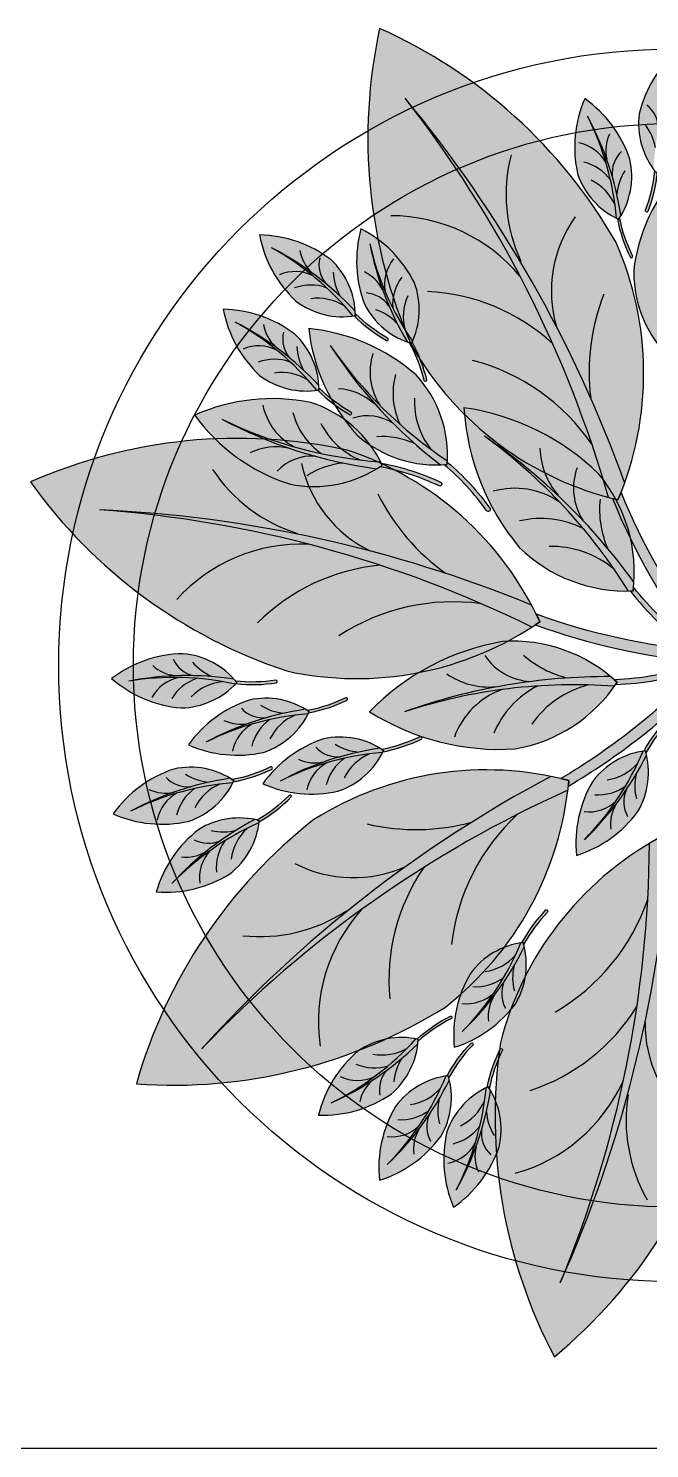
# Model space of a CAD drawing. Header units: inches. Extents: x 9636 to 21597, y -10243 to 557.
# Drawn here: x 14837.63 to 14850.92, y -8729.47 to -8699.11 of the extents above; entities that cross this region are included whole.
import ezdxf

# ---------------------------------------------------------------- set-up
doc = ezdxf.new("R2010")
doc.units = ezdxf.units.IN
doc.header["$MEASUREMENT"] = 0
doc.layers.add('MESA', color=7, linetype='Continuous')

# ---------------------------------------------------------------- blocks, each defined once
blk = doc.blocks.new('FF')
at = {"layer": 'MESA', "ltscale": 0.8}
h = blk.add_hatch(color=85, dxfattribs=at)
h.dxf.hatch_style = 1
h.set_gradient(color1=(103, 159, 96), color2=(179, 207, 175), one_color=1, tint=0.75, name='INVCURVED')
h.paths.add_polyline_path([(14845.825, -8705.883, 0.199512), (14850.037, -8709.138, 0.09675), (14845.69, -8700.603, -0.086654), (14850.383, -8708.821, 0.192489), (14850.194, -8703.675, 0.158608), (14845.144, -8699.109, 0.158608)])
h = blk.add_hatch(color=85, dxfattribs=at)
h.dxf.hatch_style = 1
h.set_gradient(color1=(103, 159, 96), color2=(179, 207, 175), one_color=1, tint=0.75, name='INVCURVED')
h.paths.add_polyline_path([(14851.837, -8701.144, -0.199512), (14851.097, -8702.167, -0.09675), (14851.513, -8699.933, 0.086654), (14850.997, -8702.118, -0.192489), (14850.695, -8700.934, -0.158608), (14851.537, -8699.557, -0.158608)])
h = blk.add_hatch(color=85, dxfattribs=at)
h.dxf.hatch_style = 1
h.set_gradient(color1=(103, 159, 96), color2=(52, 80, 48), one_color=1, tint=0.25)
h.paths.add_polyline_path([(14845.69, -8700.603, -0.09675), (14850.037, -8709.138, 0.007527), (14850.239, -8709.19, 0.014292), (14850.383, -8708.821, 0.086654)])
h = blk.add_hatch(color=85, dxfattribs=at)
h.dxf.hatch_style = 1
h.set_gradient(color1=(103, 159, 96), color2=(179, 207, 175), one_color=1, tint=0.75, name='INVCURVED')
h.paths.add_polyline_path([(14849.377, -8702.219, 0.199512), (14850.208, -8703.17, 0.09675), (14849.587, -8700.984, -0.086654), (14850.303, -8703.111, 0.192489), (14850.495, -8701.905, 0.158608), (14849.528, -8700.611, 0.158608)])
h = blk.add_hatch(color=85, dxfattribs=at)
h.dxf.hatch_style = 1
h.set_gradient(color1=(103, 159, 96), color2=(52, 80, 48), one_color=1, tint=0.25)
h.paths.add_polyline_path([(14849.587, -8700.984, -0.09675), (14850.208, -8703.17, 0.007527), (14850.253, -8703.191, 0.014292), (14850.303, -8703.111, 0.086654)])
h = blk.add_hatch(color=85, dxfattribs=at)
h.dxf.hatch_style = 1
h.set_gradient(color1=(103, 159, 96), color2=(179, 207, 175), one_color=1, tint=0.75, name='INVCURVED')
h.paths.add_polyline_path([(14850.584, -8704.186, 0.199512), (14851.233, -8706.03, 0.09675), (14851.595, -8702.531, -0.086654), (14851.403, -8706.001, 0.192489), (14852.371, -8704.377, 0.158608), (14851.725, -8701.961, 0.158608)])
h = blk.add_hatch(color=35, dxfattribs=at)
h.dxf.hatch_style = 1
h.set_gradient(color1=(179, 116, 77), color2=(114, 74, 49), one_color=1, tint=0.32, name='CURVED')
h.paths.add_polyline_path([(14850.957, -8702.585), (14851.007, -8702.608, -0.033108), (14850.879, -8703.025, -0.809082), (14850.829, -8702.998, 0.032777)])
h.paths.add_polyline_path([(14851.079, -8702.178, -0.033108), (14851.007, -8702.608), (14850.957, -8702.585, 0.032777), (14851.029, -8702.16), (14851.055, -8702.192)])
h = blk.add_hatch(color=35, dxfattribs=at)
h.dxf.hatch_style = 1
h.set_gradient(color1=(179, 116, 77), color2=(114, 74, 49), one_color=1, tint=0.32, name='CURVED')
h.paths.add_polyline_path([(14850.387, -8703.573), (14850.339, -8703.601, 0.033108), (14850.505, -8704.004, 0.809082), (14850.552, -8703.972, -0.032777)])
h.paths.add_polyline_path([(14850.227, -8703.179, 0.033108), (14850.339, -8703.601), (14850.387, -8703.573, -0.032777), (14850.276, -8703.156), (14850.253, -8703.191)])
h = blk.add_hatch(color=85, dxfattribs=at)
h.dxf.hatch_style = 1
h.set_gradient(color1=(103, 159, 96), color2=(179, 207, 175), one_color=1, tint=0.75, name='INVCURVED')
h.paths.add_polyline_path([(14843.355, -8704.94, 0.199512), (14844.577, -8705.259, 0.09675), (14842.834, -8703.8, -0.086654), (14844.623, -8705.157, 0.192489), (14844.103, -8704.052, 0.158608), (14842.576, -8703.525, 0.158608)])
h = blk.add_hatch(color=85, dxfattribs=at)
h.dxf.hatch_style = 1
h.set_gradient(color1=(103, 159, 96), color2=(179, 207, 175), one_color=1, tint=0.75, name='INVCURVED')
h.paths.add_polyline_path([(14845.884, -8704.537, -0.199512), (14845.847, -8705.799, -0.09675), (14844.936, -8703.717, 0.086654), (14845.737, -8705.814, -0.192489), (14844.821, -8705.005, -0.158608), (14844.744, -8703.393, -0.158608)])
h = blk.add_hatch(color=85, dxfattribs=at)
h.dxf.hatch_style = 1
h.set_gradient(color1=(103, 159, 96), color2=(52, 80, 48), one_color=1, tint=0.25)
h.paths.add_polyline_path([(14842.834, -8703.8, -0.09675), (14844.577, -8705.259, 0.007527), (14844.625, -8705.251, 0.014292), (14844.623, -8705.157, 0.086654)])
h = blk.add_hatch(color=85, dxfattribs=at)
h.dxf.hatch_style = 1
h.set_gradient(color1=(103, 159, 96), color2=(52, 80, 48), one_color=1, tint=0.25)
h.paths.add_polyline_path([(14844.936, -8703.717, 0.09675), (14845.847, -8705.799, -0.007527), (14845.826, -8705.844, -0.014292), (14845.737, -8705.814, -0.086654)])
h = blk.add_hatch(color=85, dxfattribs=at)
h.dxf.hatch_style = 1
h.set_gradient(color1=(103, 159, 96), color2=(179, 207, 175), one_color=1, tint=0.75, name='INVCURVED')
h.paths.add_polyline_path([(14842.578, -8706.528, 0.199512), (14843.8, -8706.847, 0.09675), (14842.058, -8705.388, -0.086654), (14843.846, -8706.745, 0.192489), (14843.326, -8705.64, 0.158608), (14841.799, -8705.113, 0.158608)])
h = blk.add_hatch(color=85, dxfattribs=at)
h.dxf.hatch_style = 1
h.set_gradient(color1=(103, 159, 96), color2=(52, 80, 48), one_color=1, tint=0.25)
h.paths.add_polyline_path([(14842.058, -8705.388, -0.09675), (14843.8, -8706.847, 0.007527), (14843.849, -8706.839, 0.014292), (14843.846, -8706.745, 0.086654)])
h = blk.add_hatch(color=35, dxfattribs=at)
h.dxf.hatch_style = 1
h.set_gradient(color1=(179, 116, 77), color2=(114, 74, 49), one_color=1, tint=0.32, name='CURVED')
h.paths.add_polyline_path([(14844.951, -8705.492), (14844.927, -8705.542, 0.033108), (14845.291, -8705.782, 0.809082), (14845.312, -8705.729, -0.032777)])
h.paths.add_polyline_path([(14844.598, -8705.256, 0.033108), (14844.927, -8705.542), (14844.951, -8705.492, -0.032777), (14844.625, -8705.209), (14844.625, -8705.251)])
h = blk.add_hatch(color=85, dxfattribs=at)
h.dxf.hatch_style = 1
h.set_gradient(color1=(103, 159, 96), color2=(179, 207, 175), one_color=1, tint=0.75, name='INVCURVED')
h.paths.add_polyline_path([(14845.922, -8706.518, -0.199512), (14846.595, -8708.354, -0.09675), (14844.089, -8705.885, 0.086654), (14846.446, -8708.44, -0.192489), (14844.665, -8707.803, -0.158608), (14843.626, -8705.528, -0.158608)])
h = blk.add_hatch(color=85, dxfattribs=at)
h.dxf.hatch_style = 1
h.set_gradient(color1=(103, 159, 96), color2=(52, 80, 48), one_color=1, tint=0.25)
h.paths.add_polyline_path([(14844.089, -8705.885, 0.09675), (14846.595, -8708.354, -0.007527), (14846.591, -8708.431, -0.014292), (14846.446, -8708.44, -0.086654)])
h = blk.add_hatch(color=35, dxfattribs=at)
h.dxf.hatch_style = 1
h.set_gradient(color1=(179, 116, 77), color2=(114, 74, 49), one_color=1, tint=0.32, name='CURVED')
h.paths.add_polyline_path([(14845.966, -8706.224), (14846.021, -8706.214, -0.033108), (14846.149, -8706.631, -0.809082), (14846.093, -8706.637, 0.032777)])
h.paths.add_polyline_path([(14845.838, -8705.818, -0.033108), (14846.021, -8706.214), (14845.966, -8706.224, 0.032777), (14845.786, -8705.831), (14845.826, -8705.844)])
h = blk.add_hatch(color=35, dxfattribs=at)
h.dxf.hatch_style = 1
h.set_gradient(color1=(179, 116, 77), color2=(114, 74, 49), one_color=1, tint=0.32, name='CURVED')
h.paths.add_polyline_path([(14844.175, -8707.08), (14844.15, -8707.13, 0.033108), (14844.514, -8707.37, 0.809082), (14844.535, -8707.317, -0.032777)])
h.paths.add_polyline_path([(14843.821, -8706.844, 0.033108), (14844.15, -8707.13), (14844.175, -8707.08, -0.032777), (14843.848, -8706.797), (14843.849, -8706.839)])
h = blk.add_hatch(color=85, dxfattribs=at)
h.dxf.hatch_style = 1
h.set_gradient(color1=(103, 159, 96), color2=(179, 207, 175), one_color=1, tint=0.75, name='INVCURVED')
h.paths.add_polyline_path([(14843.675, -8707.11, -0.199512), (14845.165, -8708.376, -0.09675), (14841.767, -8707.462, 0.086654), (14845.077, -8708.525, -0.192489), (14843.213, -8708.847, -0.158608), (14841.189, -8707.379, -0.158608)])
h = blk.add_hatch(color=85, dxfattribs=at)
h.dxf.hatch_style = 1
h.set_gradient(color1=(103, 159, 96), color2=(179, 207, 175), one_color=1, tint=0.75, name='INVCURVED')
h.paths.add_polyline_path([(14848.131, -8710.205, 0.199512), (14850.464, -8711.139, 0.09675), (14847.386, -8707.825, -0.086654), (14850.581, -8710.95, 0.192489), (14849.829, -8708.638, 0.158608), (14846.945, -8707.217, 0.158608)])
h = blk.add_hatch(color=85, dxfattribs=at)
h.dxf.hatch_style = 1
h.set_gradient(color1=(103, 159, 96), color2=(52, 80, 48), one_color=1, tint=0.25)
h.paths.add_polyline_path([(14841.767, -8707.462, 0.09675), (14845.165, -8708.376, -0.007527), (14845.198, -8708.445, -0.014292), (14845.077, -8708.525, -0.086654)])
h = blk.add_hatch(color=85, dxfattribs=at)
h.dxf.hatch_style = 1
h.set_gradient(color1=(103, 159, 96), color2=(52, 80, 48), one_color=1, tint=0.25)
h.paths.add_polyline_path([(14847.386, -8707.825, -0.09675), (14850.464, -8711.139, 0.007527), (14850.563, -8711.137, 0.014292), (14850.581, -8710.95, 0.086654)])
h = blk.add_hatch(color=85, dxfattribs=at)
h.dxf.hatch_style = 1
h.set_gradient(color1=(103, 159, 96), color2=(179, 207, 175), one_color=1, tint=0.75, name='INVCURVED')
h.paths.add_polyline_path([(14843.157, -8712.846, 0.199512), (14848.397, -8711.909, 0.09675), (14839.153, -8709.402, -0.086654), (14848.394, -8711.439, 0.192489), (14844.452, -8708.126, 0.158608), (14837.679, -8708.805, 0.158608)])
h = blk.add_hatch(color=35, dxfattribs=at)
h.dxf.hatch_style = 1
h.set_gradient(color1=(179, 116, 77), color2=(114, 74, 49), one_color=1, tint=0.32, name='CURVED')
h.paths.add_polyline_path([(14845.793, -8708.644), (14845.835, -8708.569, -0.033108), (14846.463, -8708.817, -0.809082), (14846.415, -8708.89, 0.032777)])
h.paths.add_polyline_path([(14845.179, -8708.405, -0.033108), (14845.835, -8708.569), (14845.793, -8708.644, 0.032777), (14845.145, -8708.481), (14845.198, -8708.445)])
h = blk.add_hatch(color=35, dxfattribs=at)
h.dxf.hatch_style = 1
h.set_gradient(color1=(179, 116, 77), color2=(114, 74, 49), one_color=1, tint=0.32, name='CURVED')
h.paths.add_polyline_path([(14847.01, -8708.897), (14847.084, -8708.852, -0.033108), (14847.508, -8709.378, -0.809082), (14847.43, -8709.418, 0.032777)])
h.paths.add_polyline_path([(14846.594, -8708.387, -0.033108), (14847.084, -8708.852), (14847.01, -8708.897, 0.032777), (14846.526, -8708.436), (14846.591, -8708.431)])
h = blk.add_hatch(color=35, dxfattribs=at)
h.dxf.hatch_style = 1
h.set_gradient(color1=(179, 116, 77), color2=(114, 74, 49), one_color=1, tint=0.32, name='CURVED')
h.paths.add_polyline_path([(14851.105, -8710.662), (14850.928, -8710.815, 0.033108), (14851.943, -8712.348, 0.809082), (14852.111, -8712.179, -0.032777)])
h.paths.add_polyline_path([(14850.124, -8709.161, 0.033108), (14850.928, -8710.815), (14851.105, -8710.662, -0.032777), (14850.306, -8709.027), (14850.239, -8709.19)])
h = blk.add_hatch(color=85, dxfattribs=at)
h.dxf.hatch_style = 1
h.set_gradient(color1=(103, 159, 96), color2=(52, 80, 48), one_color=1, tint=0.25)
h.paths.add_polyline_path([(14839.153, -8709.402, -0.09675), (14848.397, -8711.909, 0.007527), (14848.571, -8711.794, 0.014292), (14848.394, -8711.439, 0.086654)])
h = blk.add_hatch(color=35, dxfattribs=at)
h.dxf.hatch_style = 1
h.set_gradient(color1=(179, 116, 77), color2=(114, 74, 49), one_color=1, tint=0.32, name='CURVED')
h.paths.add_polyline_path([(14851.147, -8711.693), (14851.086, -8711.786, 0.033108), (14851.745, -8712.351, 0.809082), (14851.8, -8712.252, -0.032777)])
h.paths.add_polyline_path([(14850.507, -8711.139, 0.033108), (14851.086, -8711.786), (14851.147, -8711.693, -0.032777), (14850.572, -8711.054), (14850.563, -8711.137)])
h = blk.add_hatch(color=35, dxfattribs=at)
h.dxf.hatch_style = 1
h.set_gradient(color1=(179, 116, 77), color2=(114, 74, 49), one_color=1, tint=0.32, name='CURVED')
h.paths.add_polyline_path([(14850.244, -8712.14), (14850.238, -8712.374, 0.033108), (14852.056, -8712.651, 0.809082), (14852.044, -8712.413, -0.032777)])
h.paths.add_polyline_path([(14848.473, -8711.86, 0.033108), (14850.238, -8712.374), (14850.244, -8712.14, -0.032777), (14848.495, -8711.635), (14848.571, -8711.794)])
h = blk.add_hatch(color=85, dxfattribs=at)
h.dxf.hatch_style = 1
h.set_gradient(color1=(103, 159, 96), color2=(179, 207, 175), one_color=1, tint=0.75, name='INVCURVED')
h.paths.add_polyline_path([(14848.042, -8714.512, 0.199512), (14850.168, -8713.17, 0.09675), (14845.678, -8713.717, -0.086654), (14850.083, -8712.965, 0.192489), (14847.77, -8712.216, 0.158608), (14844.927, -8713.717, 0.158608)])
h = blk.add_hatch(color=85, dxfattribs=at)
h.dxf.hatch_style = 1
h.set_gradient(color1=(103, 159, 96), color2=(179, 207, 175), one_color=1, tint=0.75, name='INVCURVED')
h.paths.add_polyline_path([(14840.899, -8713.636, 0.199512), (14842.056, -8713.131, 0.09675), (14839.785, -8713.064, -0.086654), (14842.03, -8713.022, 0.192489), (14840.937, -8712.476, 0.158608), (14839.412, -8713.007, 0.158608)])
h = blk.add_hatch(color=85, dxfattribs=at)
h.dxf.hatch_style = 1
h.set_gradient(color1=(103, 159, 96), color2=(52, 80, 48), one_color=1, tint=0.25)
h.paths.add_polyline_path([(14839.785, -8713.064, -0.09675), (14842.056, -8713.131, 0.007527), (14842.09, -8713.094, 0.014292), (14842.03, -8713.022, 0.086654)])
h = blk.add_hatch(color=85, dxfattribs=at)
h.dxf.hatch_style = 1
h.set_gradient(color1=(103, 159, 96), color2=(52, 80, 48), one_color=1, tint=0.25)
h.paths.add_polyline_path([(14845.678, -8713.717, -0.09675), (14850.168, -8713.17, 0.007527), (14850.223, -8713.089, 0.014292), (14850.083, -8712.965, 0.086654)])
h = blk.add_hatch(color=35, dxfattribs=at)
h.dxf.hatch_style = 1
h.set_gradient(color1=(179, 116, 77), color2=(114, 74, 49), one_color=1, tint=0.32, name='CURVED')
h.paths.add_polyline_path([(14850.524, -8714.121), (14850.7, -8714.275, 0.033108), (14852.072, -8713.05, 0.809082), (14851.881, -8712.908, -0.032777)])
h.paths.add_polyline_path([(14849.179, -8715.307, 0.033108), (14850.7, -8714.275), (14850.524, -8714.121, -0.032777), (14849.019, -8715.146), (14849.19, -8715.189)])
h = blk.add_hatch(color=35, dxfattribs=at)
h.dxf.hatch_style = 1
h.set_gradient(color1=(179, 116, 77), color2=(114, 74, 49), one_color=1, tint=0.32, name='CURVED')
h.paths.add_polyline_path([(14851.017, -8712.943), (14851.056, -8713.047, 0.033108), (14851.9, -8712.844, 0.809082), (14851.853, -8712.742, -0.032777)])
h.paths.add_polyline_path([(14850.192, -8713.135, 0.033108), (14851.056, -8713.047), (14851.017, -8712.943, -0.032777), (14850.162, -8713.033), (14850.223, -8713.089)])
h = blk.add_hatch(color=35, dxfattribs=at)
h.dxf.hatch_style = 1
h.set_gradient(color1=(179, 116, 77), color2=(114, 74, 49), one_color=1, tint=0.32, name='CURVED')
h.paths.add_polyline_path([(14842.495, -8713.082), (14842.507, -8713.136, 0.033108), (14842.942, -8713.099, 0.809082), (14842.926, -8713.045, -0.032777)])
h.paths.add_polyline_path([(14842.071, -8713.115, 0.033108), (14842.507, -8713.136), (14842.495, -8713.082, -0.032777), (14842.064, -8713.062), (14842.09, -8713.094)])
h = blk.add_hatch(color=85, dxfattribs=at)
h.dxf.hatch_style = 1
h.set_gradient(color1=(103, 159, 96), color2=(179, 207, 175), one_color=1, tint=0.75, name='INVCURVED')
h.paths.add_polyline_path([(14842.661, -8714.587, 0.199512), (14843.616, -8713.761, 0.09675), (14841.427, -8714.37, -0.086654), (14843.559, -8713.665, 0.192489), (14842.353, -8713.468, 0.158608), (14841.054, -8714.427, 0.158608)])
h = blk.add_hatch(color=35, dxfattribs=at)
h.dxf.hatch_style = 1
h.set_gradient(color1=(179, 116, 77), color2=(114, 74, 49), one_color=1, tint=0.32, name='CURVED')
h.paths.add_polyline_path([(14844.021, -8713.584), (14844.048, -8713.632, 0.033108), (14844.452, -8713.468, 0.809082), (14844.421, -8713.421, -0.032777)])
h.paths.add_polyline_path([(14843.626, -8713.742, 0.033108), (14844.048, -8713.632), (14844.021, -8713.584, -0.032777), (14843.603, -8713.693), (14843.638, -8713.716)])
h = blk.add_hatch(color=85, dxfattribs=at)
h.dxf.hatch_style = 1
h.set_gradient(color1=(103, 159, 96), color2=(52, 80, 48), one_color=1, tint=0.25)
h.paths.add_polyline_path([(14841.427, -8714.37, -0.09675), (14843.616, -8713.761, 0.007527), (14843.638, -8713.716, 0.014292), (14843.559, -8713.665, 0.086654)])
h = blk.add_hatch(color=35, dxfattribs=at)
h.dxf.hatch_style = 1
h.set_gradient(color1=(179, 116, 77), color2=(114, 74, 49), one_color=1, tint=0.32, name='CURVED')
h.paths.add_polyline_path([(14851.069, -8714.23), (14851.032, -8714.189, -0.033108), (14851.313, -8713.855, -0.809082), (14851.348, -8713.9, 0.032777)])
h.paths.add_polyline_path([(14850.798, -8714.557, -0.033108), (14851.032, -8714.189), (14851.069, -8714.23, 0.032777), (14850.837, -8714.594), (14850.826, -8714.553)])
h = blk.add_hatch(color=85, dxfattribs=at)
h.dxf.hatch_style = 1
h.set_gradient(color1=(103, 159, 96), color2=(179, 207, 175), one_color=1, tint=0.75, name='INVCURVED')
h.paths.add_polyline_path([(14844.252, -8715.417, 0.199512), (14845.207, -8714.591, 0.09675), (14843.018, -8715.201, -0.086654), (14845.149, -8714.496, 0.192489), (14843.944, -8714.298, 0.158608), (14842.645, -8715.257, 0.158608)])
h = blk.add_hatch(color=85, dxfattribs=at)
h.dxf.hatch_style = 1
h.set_gradient(color1=(103, 159, 96), color2=(52, 80, 48), one_color=1, tint=0.25)
h.paths.add_polyline_path([(14843.018, -8715.201, -0.09675), (14845.207, -8714.591, 0.007527), (14845.228, -8714.546, 0.014292), (14845.149, -8714.496, 0.086654)])
h = blk.add_hatch(color=35, dxfattribs=at)
h.dxf.hatch_style = 1
h.set_gradient(color1=(179, 116, 77), color2=(114, 74, 49), one_color=1, tint=0.32, name='CURVED')
h.paths.add_polyline_path([(14845.611, -8714.414), (14845.639, -8714.463, 0.033108), (14846.043, -8714.299, 0.809082), (14846.011, -8714.252, -0.032777)])
h.paths.add_polyline_path([(14845.216, -8714.572, 0.033108), (14845.639, -8714.463), (14845.611, -8714.414, -0.032777), (14845.194, -8714.523), (14845.228, -8714.546)])
h = blk.add_hatch(color=85, dxfattribs=at)
h.dxf.hatch_style = 1
h.set_gradient(color1=(103, 159, 96), color2=(179, 207, 175), one_color=1, tint=0.75, name='INVCURVED')
h.paths.add_polyline_path([(14849.696, -8715.213, -0.199512), (14850.776, -8714.56, -0.09675), (14849.521, -8716.454, 0.086654), (14850.849, -8714.644, -0.192489), (14850.665, -8715.852, -0.158608), (14849.352, -8716.791, -0.158608)])
h = blk.add_hatch(color=85, dxfattribs=at)
h.dxf.hatch_style = 1
h.set_gradient(color1=(103, 159, 96), color2=(52, 80, 48), one_color=1, tint=0.25)
h.paths.add_polyline_path([(14849.521, -8716.454, 0.09675), (14850.776, -8714.56, -0.007527), (14850.826, -8714.553, -0.014292), (14850.849, -8714.644, -0.086654)])
h = blk.add_hatch(color=85, dxfattribs=at)
h.dxf.hatch_style = 1
h.set_gradient(color1=(103, 159, 96), color2=(179, 207, 175), one_color=1, tint=0.75, name='INVCURVED')
h.paths.add_polyline_path([(14841.053, -8716.062, 0.199512), (14842.008, -8715.236, 0.09675), (14839.819, -8715.845, -0.086654), (14841.95, -8715.141, 0.192489), (14840.744, -8714.943, 0.158608), (14839.446, -8715.902, 0.158608)])
h = blk.add_hatch(color=85, dxfattribs=at)
h.dxf.hatch_style = 1
h.set_gradient(color1=(103, 159, 96), color2=(179, 207, 175), one_color=1, tint=0.75, name='INVCURVED')
h.paths.add_polyline_path([(14846.549, -8720.031, 0.199512), (14849.168, -8715.397, 0.09675), (14841.343, -8720.92, -0.086654), (14848.804, -8715.099, 0.192489), (14843.739, -8716.023, 0.158608), (14839.943, -8721.675, 0.158608)])
h = blk.add_hatch(color=85, dxfattribs=at)
h.dxf.hatch_style = 1
h.set_gradient(color1=(103, 159, 96), color2=(52, 80, 48), one_color=1, tint=0.25)
h.paths.add_polyline_path([(14841.343, -8720.92, -0.09675), (14849.168, -8715.397, 0.007527), (14849.19, -8715.189, 0.014292), (14848.804, -8715.099, 0.086654)])
h = blk.add_hatch(color=35, dxfattribs=at)
h.dxf.hatch_style = 1
h.set_gradient(color1=(179, 116, 77), color2=(114, 74, 49), one_color=1, tint=0.32, name='CURVED')
h.paths.add_polyline_path([(14842.412, -8715.059), (14842.439, -8715.108, 0.033108), (14842.843, -8714.944, 0.809082), (14842.812, -8714.897, -0.032777)])
h.paths.add_polyline_path([(14842.017, -8715.217, 0.033108), (14842.439, -8715.108), (14842.412, -8715.059, -0.032777), (14841.994, -8715.168), (14842.029, -8715.191)])
h = blk.add_hatch(color=85, dxfattribs=at)
h.dxf.hatch_style = 1
h.set_gradient(color1=(103, 159, 96), color2=(52, 80, 48), one_color=1, tint=0.25)
h.paths.add_polyline_path([(14839.819, -8715.845, -0.09675), (14842.008, -8715.236, 0.007527), (14842.029, -8715.191, 0.014292), (14841.95, -8715.141, 0.086654)])
h = blk.add_hatch(color=35, dxfattribs=at)
h.dxf.hatch_style = 1
h.set_gradient(color1=(179, 116, 77), color2=(114, 74, 49), one_color=1, tint=0.32, name='CURVED')
h.paths.add_polyline_path([(14842.888, -8715.792), (14842.929, -8715.829, 0.033108), (14843.256, -8715.54, 0.809082), (14843.211, -8715.506, -0.032777)])
h.paths.add_polyline_path([(14842.567, -8716.072, 0.033108), (14842.929, -8715.829), (14842.888, -8715.792, -0.032777), (14842.529, -8716.033), (14842.57, -8716.044)])
h = blk.add_hatch(color=85, dxfattribs=at)
h.dxf.hatch_style = 1
h.set_gradient(color1=(103, 159, 96), color2=(179, 207, 175), one_color=1, tint=0.75, name='INVCURVED')
h.paths.add_polyline_path([(14841.937, -8717.189, 0.199512), (14842.564, -8716.093, 0.09675), (14840.701, -8717.393, -0.086654), (14842.478, -8716.022, 0.192489), (14841.275, -8716.234, 0.158608), (14840.368, -8717.57, 0.158608)])
h = blk.add_hatch(color=85, dxfattribs=at)
h.dxf.hatch_style = 1
h.set_gradient(color1=(103, 159, 96), color2=(52, 80, 48), one_color=1, tint=0.25)
h.paths.add_polyline_path([(14840.701, -8717.393, -0.09675), (14842.564, -8716.093, 0.007527), (14842.57, -8716.044, 0.014292), (14842.478, -8716.022, 0.086654)])
h = blk.add_hatch(color=85, dxfattribs=at)
h.dxf.hatch_style = 1
h.set_gradient(color1=(103, 159, 96), color2=(179, 207, 175), one_color=1, tint=0.75, name='INVCURVED')
h.paths.add_polyline_path([(14847.726, -8720.799, -0.199512), (14850.914, -8716.536, -0.09675), (14849.008, -8725.923, 0.086654), (14851.332, -8716.749, -0.192489), (14852.525, -8721.758, -0.158608), (14848.88, -8727.508, -0.158608)])
h = blk.add_hatch(color=85, dxfattribs=at)
h.dxf.hatch_style = 1
h.set_gradient(color1=(103, 159, 96), color2=(52, 80, 48), one_color=1, tint=0.25)
h.paths.add_polyline_path([(14849.008, -8725.923, 0.09675), (14850.914, -8716.536, -0.007527), (14851.095, -8716.432, -0.014292), (14851.332, -8716.749, -0.086654)])
h = blk.add_hatch(color=35, dxfattribs=at)
h.dxf.hatch_style = 1
h.set_gradient(color1=(179, 116, 77), color2=(114, 74, 49), one_color=1, tint=0.32, name='CURVED')
h.paths.add_polyline_path([(14848.458, -8718.33), (14848.42, -8718.29, -0.033108), (14848.701, -8717.956, -0.809082), (14848.736, -8718, 0.032777)])
h.paths.add_polyline_path([(14848.186, -8718.658, -0.033108), (14848.42, -8718.29), (14848.458, -8718.33, 0.032777), (14848.225, -8718.694), (14848.214, -8718.654)])
h = blk.add_hatch(color=85, dxfattribs=at)
h.dxf.hatch_style = 1
h.set_gradient(color1=(103, 159, 96), color2=(179, 207, 175), one_color=1, tint=0.75, name='INVCURVED')
h.paths.add_polyline_path([(14847.084, -8719.314, -0.199512), (14848.164, -8718.661, -0.09675), (14846.909, -8720.554, 0.086654), (14848.238, -8718.745, -0.192489), (14848.054, -8719.952, -0.158608), (14846.74, -8720.892, -0.158608)])
h = blk.add_hatch(color=85, dxfattribs=at)
h.dxf.hatch_style = 1
h.set_gradient(color1=(103, 159, 96), color2=(52, 80, 48), one_color=1, tint=0.25)
h.paths.add_polyline_path([(14846.909, -8720.554, 0.09675), (14848.164, -8718.661, -0.007527), (14848.214, -8718.654, -0.014292), (14848.238, -8718.745, -0.086654)])
h = blk.add_hatch(color=35, dxfattribs=at)
h.dxf.hatch_style = 1
h.set_gradient(color1=(179, 116, 77), color2=(114, 74, 49), one_color=1, tint=0.32, name='CURVED')
h.paths.add_polyline_path([(14846.306, -8720.496), (14846.284, -8720.445, -0.033108), (14846.66, -8720.223, -0.809082), (14846.678, -8720.276, 0.032777)])
h.paths.add_polyline_path([(14845.941, -8720.714, -0.033108), (14846.284, -8720.445), (14846.306, -8720.496, 0.032777), (14845.966, -8720.762), (14845.969, -8720.72)])
h = blk.add_hatch(color=85, dxfattribs=at)
h.dxf.hatch_style = 1
h.set_gradient(color1=(103, 159, 96), color2=(179, 207, 175), one_color=1, tint=0.75, name='INVCURVED')
h.paths.add_polyline_path([(14844.684, -8720.969, -0.199512), (14845.92, -8720.71, -0.09675), (14844.109, -8722.082, 0.086654), (14845.961, -8720.814, -0.192489), (14845.388, -8721.893, -0.158608), (14843.837, -8722.344, -0.158608)])
h = blk.add_hatch(color=85, dxfattribs=at)
h.dxf.hatch_style = 1
h.set_gradient(color1=(103, 159, 96), color2=(52, 80, 48), one_color=1, tint=0.25)
h.paths.add_polyline_path([(14844.109, -8722.082, 0.09675), (14845.92, -8720.71, -0.007527), (14845.969, -8720.72, -0.014292), (14845.961, -8720.814, -0.086654)])
h = blk.add_hatch(color=35, dxfattribs=at)
h.dxf.hatch_style = 1
h.set_gradient(color1=(179, 116, 77), color2=(114, 74, 49), one_color=1, tint=0.32, name='CURVED')
h.paths.add_polyline_path([(14846.856, -8721.174), (14846.819, -8721.134, -0.033108), (14847.1, -8720.8, -0.809082), (14847.135, -8720.844, 0.032777)])
h.paths.add_polyline_path([(14846.585, -8721.502, -0.033108), (14846.819, -8721.134), (14846.856, -8721.174, 0.032777), (14846.624, -8721.538), (14846.612, -8721.498)])
h = blk.add_hatch(color=35, dxfattribs=at)
h.dxf.hatch_style = 1
h.set_gradient(color1=(179, 116, 77), color2=(114, 74, 49), one_color=1, tint=0.32, name='CURVED')
h.paths.add_polyline_path([(14847.603, -8721.354), (14847.555, -8721.327, -0.033108), (14847.724, -8720.925, -0.809082), (14847.771, -8720.956, 0.032777)])
h.paths.add_polyline_path([(14847.441, -8721.747, -0.033108), (14847.555, -8721.327), (14847.603, -8721.354, 0.032777), (14847.489, -8721.771), (14847.466, -8721.736)])
h = blk.add_hatch(color=85, dxfattribs=at)
h.dxf.hatch_style = 1
h.set_gradient(color1=(103, 159, 96), color2=(52, 80, 48), one_color=1, tint=0.25)
h.paths.add_polyline_path([(14845.308, -8723.398, 0.09675), (14846.563, -8721.505, -0.007527), (14846.612, -8721.498, -0.014292), (14846.636, -8721.589, -0.086654)])
h = blk.add_hatch(color=85, dxfattribs=at)
h.dxf.hatch_style = 1
h.set_gradient(color1=(103, 159, 96), color2=(179, 207, 175), one_color=1, tint=0.75, name='INVCURVED')
h.paths.add_polyline_path([(14845.483, -8722.158, -0.199512), (14846.563, -8721.505, -0.09675), (14845.308, -8723.398, 0.086654), (14846.636, -8721.589, -0.192489), (14846.452, -8722.796, -0.158608), (14845.139, -8723.736, -0.158608)])
h = blk.add_hatch(color=85, dxfattribs=at)
h.dxf.hatch_style = 1
h.set_gradient(color1=(103, 159, 96), color2=(179, 207, 175), one_color=1, tint=0.75, name='INVCURVED')
h.paths.add_polyline_path([(14846.583, -8722.701, -0.199512), (14847.421, -8721.757, -0.09675), (14846.784, -8723.938, 0.086654), (14847.516, -8721.815, -0.192489), (14847.698, -8723.023, -0.158608), (14846.722, -8724.31, -0.158608)])
h = blk.add_hatch(color=85, dxfattribs=at)
h.dxf.hatch_style = 1
h.set_gradient(color1=(103, 159, 96), color2=(52, 80, 48), one_color=1, tint=0.25)
h.paths.add_polyline_path([(14846.784, -8723.938, 0.09675), (14847.421, -8721.757, -0.007527), (14847.466, -8721.736, -0.014292), (14847.516, -8721.815, -0.086654)])
at = {"color": 252, "true_color": 0x939598}
blk.add_line((14988.189, -8729.47), (14799.189, -8729.47), dxfattribs=at)
at = {"layer": 'MESA', "ltscale": 0.8}
for points in [[(14851.029, -8702.16), (14851.055, -8702.192), (14851.079, -8702.178, -0.066288), (14850.879, -8703.025, -0.809082), (14850.829, -8702.998, 0.065625)], [(14850.276, -8703.156), (14850.253, -8703.191), (14850.227, -8703.179, 0.066288), (14850.505, -8704.004, 0.809082), (14850.552, -8703.972, -0.065625)], [(14844.625, -8705.209), (14844.625, -8705.251), (14844.598, -8705.256, 0.066288), (14845.291, -8705.782, 0.809082), (14845.312, -8705.729, -0.065625)], [(14845.786, -8705.831), (14845.826, -8705.844), (14845.838, -8705.818, -0.066288), (14846.149, -8706.631, -0.809082), (14846.093, -8706.637, 0.065625)], [(14843.848, -8706.797), (14843.849, -8706.839), (14843.821, -8706.844, 0.066288), (14844.514, -8707.37, 0.809082), (14844.535, -8707.317, -0.065625)], [(14845.145, -8708.481), (14845.198, -8708.445), (14845.179, -8708.405, -0.066288), (14846.463, -8708.817, -0.809082), (14846.415, -8708.89, 0.065625)], [(14846.526, -8708.436), (14846.591, -8708.431), (14846.594, -8708.387, -0.066288), (14847.508, -8709.378, -0.809082), (14847.43, -8709.418, 0.065625)], [(14850.306, -8709.027), (14850.239, -8709.19), (14850.124, -8709.161, 0.066288), (14851.943, -8712.348, 0.809082), (14852.111, -8712.179, -0.065625)], [(14850.572, -8711.054), (14850.563, -8711.137), (14850.507, -8711.139, 0.066288), (14851.745, -8712.351, 0.809082), (14851.8, -8712.252, -0.065625)], [(14848.495, -8711.635), (14848.571, -8711.794), (14848.473, -8711.86, 0.066288), (14852.056, -8712.651, 0.809082), (14852.044, -8712.413, -0.065625)], [(14849.019, -8715.146), (14849.19, -8715.189), (14849.179, -8715.307, 0.066288), (14852.072, -8713.05, 0.809082), (14851.881, -8712.908, -0.065625)], [(14850.162, -8713.033), (14850.223, -8713.089), (14850.192, -8713.135, 0.066288), (14851.9, -8712.844, 0.809082), (14851.853, -8712.742, -0.065625)], [(14842.064, -8713.062), (14842.09, -8713.094), (14842.071, -8713.115, 0.066288), (14842.942, -8713.099, 0.809082), (14842.926, -8713.045, -0.065625)], [(14843.603, -8713.693), (14843.638, -8713.716), (14843.626, -8713.742, 0.066288), (14844.452, -8713.468, 0.809082), (14844.421, -8713.421, -0.065625)], [(14850.837, -8714.594), (14850.826, -8714.553), (14850.798, -8714.557, -0.066288), (14851.313, -8713.855, -0.809082), (14851.348, -8713.9, 0.065625)], [(14845.194, -8714.523), (14845.228, -8714.546), (14845.216, -8714.572, 0.066288), (14846.043, -8714.299, 0.809082), (14846.011, -8714.252, -0.065625)], [(14841.994, -8715.168), (14842.029, -8715.191), (14842.017, -8715.217, 0.066288), (14842.843, -8714.944, 0.809082), (14842.812, -8714.897, -0.065625)], [(14842.529, -8716.033), (14842.57, -8716.044), (14842.567, -8716.072, 0.066288), (14843.256, -8715.54, 0.809082), (14843.211, -8715.506, -0.065625)], [(14848.225, -8718.694), (14848.214, -8718.654), (14848.186, -8718.658, -0.066288), (14848.701, -8717.956, -0.809082), (14848.736, -8718, 0.065625)], [(14845.966, -8720.762), (14845.969, -8720.72), (14845.941, -8720.714, -0.066288), (14846.66, -8720.223, -0.809082), (14846.678, -8720.276, 0.065625)], [(14846.624, -8721.538), (14846.612, -8721.498), (14846.585, -8721.502, -0.066288), (14847.1, -8720.8, -0.809082), (14847.135, -8720.844, 0.065625)], [(14847.489, -8721.771), (14847.466, -8721.736), (14847.441, -8721.747, -0.066288), (14847.724, -8720.925, -0.809082), (14847.771, -8720.956, 0.065625)]]:
    blk.add_lwpolyline(points, format="xyb", close=True, dxfattribs=at)
at = {"layer": 'MESA', "color": 252, "ltscale": 0.8, "true_color": 0x939598}
for radius in [13.178, 11.584]:
    blk.add_circle((14851.462, -8712.725), radius, dxfattribs=at)
at = {"layer": 'MESA', "ltscale": 0.8}
for centre, radius, start, end in [((14855.892, -8701.449), 11, 167.7199, 203.7698), ((14840.654, -8709.151), 11, 29.859, 65.9089), ((14853.233, -8701.54), 2.609, 130.5271, 166.577), ((14826.014, -8715.997), 24.983, 15.9334, 38.0379), ((14824.506, -8718.149), 27.507, 19.8241, 39.6343), ((14851.923, -8701.648), 2.609, 156.6007, 192.6506), ((14848.024, -8702.743), 2.609, 18.7398, 54.7897), ((14850.456, -8701.265), 0.65, 0.3869, 51.8841), ((14844.303, -8703.667), 5.926, 4.8142, 26.9187), ((14843.853, -8704.099), 6.525, 8.7049, 28.515), ((14852.326, -8701.148), 1.645, 172.5338, 219.3912), ((14850.786, -8701.716), 0.806, 154.4979, 193.7062), ((14849.971, -8701.836), 1.084, 9.5156, 37.8688), ((14849.236, -8702.391), 0.853, 28.6965, 78.8863), ((14850.763, -8702.212), 0.65, 133.4327, 184.9299), ((14851.244, -8702.657), 3.396, 165.6171, 204.8254), ((14849.268, -8702.946), 1.008, 36.2586, 76.1491), ((14848.89, -8702.269), 1.645, 325.9257, 12.783), ((14854.573, -8704.827), 4.04, 134.8156, 170.8655), ((14850.936, -8701.694), 1.645, 198.6073, 245.4647), ((14849.204, -8703.309), 1.06, 23.3363, 64.1772), ((14851.299, -8702.736), 1.084, 147.448, 175.8013), ((14845.383, -8706.71), 3.596, 39.8157, 90.0055), ((14851.555, -8704.726), 2.738, 144.552, 196.0491), ((14842.53, -8706.134), 2.609, 52.9417, 88.9916), ((14845.139, -8703.036), 2.609, 190.8025, 226.8524), ((14847.261, -8704.08), 2.609, 164.7289, 200.7789), ((14843.556, -8705.716), 2.609, 26.8681, 62.918), ((14839.972, -8708.99), 5.926, 39.016, 61.1206), ((14839.843, -8709.6), 6.525, 42.9067, 62.7169), ((14844.237, -8703.732), 0.806, 188.6997, 227.9081), ((14850.719, -8702.425), 5.926, 192.5999, 214.7045), ((14851.341, -8702.472), 6.525, 191.0036, 210.8138), ((14843.853, -8706.485), 6.936, 337.0449, 23.9023), ((14844.497, -8704.155), 0.65, 167.6346, 219.1318), ((14842.98, -8705.255), 1.645, 0.1275, 46.9849), ((14846.102, -8704.58), 0.853, 140.6324, 190.8222), ((14853.127, -8704.327), 2.548, 176.8222, 223.6796), ((14843.335, -8705.161), 0.853, 62.8983, 113.0881), ((14845.235, -8704.287), 1.084, 181.6498, 210.0031), ((14844.477, -8705.045), 0.806, 25.8124, 65.0208), ((14846.43, -8705.028), 1.008, 143.3696, 183.2601), ((14843.673, -8705.603), 1.008, 70.4605, 110.3509), ((14844.809, -8705.413), 0.65, 34.5887, 86.0859), ((14844.347, -8705.124), 1.645, 334.054, 20.9113), ((14845.966, -8708.979), 4.251, 47.3778, 87.2683), ((14854.195, -8706.458), 4.572, 158.5672, 186.9205), ((14844.349, -8703.629), 1.645, 232.8092, 279.6666), ((14843.824, -8705.938), 1.06, 57.5382, 98.3791), ((14846.291, -8704.265), 1.645, 206.7356, 253.593), ((14846.71, -8705.267), 1.06, 155.3415, 196.1823), ((14841.753, -8707.722), 2.609, 52.9417, 88.9916), ((14844.363, -8704.624), 2.609, 190.8025, 226.8524), ((14839.195, -8710.577), 5.926, 39.016, 61.1206), ((14839.066, -8711.187), 6.525, 42.9067, 62.7169), ((14844.73, -8706.158), 1.084, 43.7174, 72.0707), ((14843.461, -8705.32), 0.806, 188.6997, 227.9081), ((14843.721, -8705.743), 0.65, 167.6346, 219.1318), ((14842.204, -8706.843), 1.645, 0.1275, 46.9849), ((14847.641, -8705.07), 4.04, 186.514, 222.564), ((14843.253, -8709.551), 4.04, 48.6532, 84.7031), ((14842.559, -8706.749), 0.853, 62.8983, 113.0881), ((14844.458, -8705.875), 1.084, 181.6498, 210.0031), ((14851.661, -8700.703), 9.176, 214.385, 236.4896), ((14852.582, -8700.414), 10.103, 212.7887, 232.5989), ((14851.848, -8702.443), 6.936, 209.7265, 256.5839), ((14842.897, -8707.191), 1.008, 70.4605, 110.3509), ((14846.261, -8706.455), 1.321, 162.4175, 212.6073), ((14845.997, -8710.53), 4.47, 34.4555, 75.2964), ((14843.573, -8705.217), 1.645, 232.8092, 279.6666), ((14843.048, -8707.526), 1.06, 57.5382, 98.3791), ((14846.991, -8706.911), 1.561, 165.1547, 205.0452), ((14844.05, -8708.246), 2.548, 355.8391, 42.6964), ((14844.192, -8708.058), 1.247, 47.5976, 86.8059), ((14842.846, -8711.064), 4.04, 78.1623, 114.2122), ((14843.938, -8706.888), 1.321, 191.9266, 242.1164), ((14842.896, -8709.535), 2.548, 25.3481, 72.2055), ((14847.531, -8707.094), 1.642, 177.1266, 217.9674), ((14846.205, -8712.359), 5.194, 45.7553, 81.8052), ((14852.129, -8706.89), 5.194, 183.6161, 219.666), ((14844.457, -8705.003), 4.04, 216.0231, 252.0731), ((14845.805, -8699.222), 9.176, 243.8941, 265.9987), ((14846.464, -8698.517), 10.103, 242.2978, 262.108), ((14844.798, -8706.925), 1.561, 194.6638, 234.5543), ((14844.882, -8708.396), 1.006, 56.3738, 107.871), ((14845.358, -8706.818), 1.642, 206.6357, 247.4765), ((14846.352, -8705.894), 2.548, 228.5207, 275.3781), ((14845.195, -8709.513), 1.679, 65.5025, 93.8558), ((14840.441, -8717.361), 11.797, 31.8296, 53.9342), ((14840.035, -8718.534), 12.989, 35.7203, 55.5305), ((14842.109, -8718.873), 11, 77.6979, 113.7478), ((14842.927, -8709.302), 1.247, 77.1066, 116.315), ((14842.279, -8714.712), 6.936, 24.8838, 71.7412), ((14850.174, -8708.04), 1.604, 181.5133, 220.7217), ((14843.694, -8709.257), 1.006, 85.8829, 137.3801), ((14843.741, -8706.355), 2.548, 258.0298, 304.8872), ((14846.146, -8707.822), 2.738, 192.3909, 243.888), ((14844.517, -8710.074), 1.679, 95.0116, 123.3649), ((14844.403, -8706.664), 3.396, 213.456, 252.6643), ((14850.583, -8708.939), 1.293, 160.4482, 211.9454), ((14847.313, -8710.734), 3.275, 352.9411, 39.7985), ((14846.627, -8702.408), 11, 215.5588, 251.6087), ((14848.037, -8710.638), 1.698, 55.7119, 105.9017), ((14849.201, -8707.028), 4.572, 206.4061, 234.7594), ((14852.006, -8709.384), 2.159, 174.4635, 202.8167), ((14837.356, -8734.32), 24.983, 63.7723, 85.8768), ((14837.94, -8736.883), 27.507, 67.663, 87.4732), ((14848.595, -8711.594), 2.007, 63.2741, 103.1646), ((14843.473, -8713.729), 3.596, 87.6546, 137.8444), ((14850.421, -8707.864), 3.275, 225.6228, 272.4802), ((14848.81, -8712.294), 2.111, 50.3518, 91.1927), ((14845.547, -8714.82), 4.251, 95.2167, 135.1072), ((14846.717, -8715.838), 4.47, 82.2944, 123.1353), ((14844.65, -8706.073), 6.936, 257.5654, 304.4228), ((14848.655, -8717.335), 5.194, 99.8101, 135.86), ((14847.99, -8715.484), 3.275, 46.9959, 93.8533), ((14840.991, -8715.085), 2.609, 91.1837, 127.2336), ((14841.311, -8712.312), 0.65, 205.8766, 257.3738), ((14840.8, -8714.116), 1.645, 38.3696, 85.2269), ((14841.972, -8711.96), 1.084, 219.8919, 248.2451), ((14848.456, -8711.783), 1.293, 214.503, 266.0002), ((14849.652, -8710.892), 2.159, 228.5182, 256.8715), ((14841.026, -8719.47), 6.525, 81.1487, 100.9589), ((14840.749, -8718.911), 5.926, 77.2581, 99.3626), ((14841.021, -8713.823), 0.853, 101.1404, 151.3302), ((14840.845, -8712.142), 0.806, 226.9418, 266.1501), ((14850.032, -8725.955), 12.989, 89.7751, 109.5853), ((14847.488, -8711.586), 1.604, 235.5681, 274.7765), ((14841.123, -8711.037), 2.609, 229.0445, 265.0945), ((14841.56, -8713.96), 1.008, 108.7025, 148.593), ((14840.869, -8711.991), 1.645, 271.0512, 317.9086), ((14841.886, -8714.13), 1.06, 95.7802, 136.6211), ((14849.321, -8724.937), 11.797, 85.8844, 107.989), ((14848.337, -8714.841), 1.698, 109.7667, 159.9565), ((14849.438, -8714.951), 2.007, 117.3289, 157.2194), ((14847.491, -8711.283), 3.275, 279.6776, 326.535), ((14850.131, -8715.188), 2.111, 104.4066, 145.2475), ((14843.178, -8715.943), 2.609, 108.4315, 144.4814), ((14842.709, -8715.074), 1.645, 55.6174, 102.4748), ((14843.188, -8712.668), 1.084, 237.1397, 265.493), ((14844.512, -8720.121), 6.525, 98.3966, 118.2068), ((14844.082, -8719.669), 5.926, 94.5059, 116.6105), ((14842.166, -8713.176), 0.806, 244.1896, 283.3979), ((14842.662, -8713.2), 0.65, 223.1245, 274.6217), ((14843.388, -8714.7), 1.008, 125.9503, 165.8408), ((14842.145, -8713.025), 1.645, 288.2991, 335.1564), ((14843.75, -8714.766), 1.06, 113.0281, 153.8689), ((14847.705, -8709.328), 5.194, 237.6709, 273.7208), ((14842.833, -8714.729), 0.853, 118.3882, 168.578), ((14842.104, -8712.038), 2.609, 246.2924, 282.3423), ((14844.769, -8716.773), 2.609, 108.4315, 144.4814), ((14846.102, -8720.951), 6.525, 98.3966, 118.2068), ((14844.252, -8714.031), 0.65, 223.1245, 274.6217), ((14844.299, -8715.904), 1.645, 55.6174, 102.4748), ((14844.779, -8713.498), 1.084, 237.1397, 265.493), ((14845.672, -8720.499), 5.926, 94.5059, 116.6105), ((14843.757, -8714.006), 0.806, 244.1896, 283.3979), ((14844.423, -8715.559), 0.853, 118.3882, 168.578), ((14844.979, -8715.53), 1.008, 125.9503, 165.8408), ((14843.735, -8713.855), 1.645, 288.2991, 335.1564), ((14845.34, -8715.596), 1.06, 113.0281, 153.8689), ((14845.301, -8712.293), 5.926, 315.4077, 337.5123), ((14845.004, -8711.745), 6.525, 313.8114, 333.6216), ((14851.022, -8716.187), 1.645, 96.8617, 143.7191), ((14849.862, -8714.123), 1.06, 278.1492, 318.9901), ((14849.247, -8715.018), 1.645, 329.5434, 16.4008), ((14841.569, -8717.418), 2.609, 108.4315, 144.4814), ((14841.053, -8714.676), 0.65, 223.1245, 274.6217), ((14841.1, -8716.549), 1.645, 55.6174, 102.4748), ((14841.58, -8714.143), 1.084, 237.1397, 265.493), ((14861.741, -8739.375), 27.507, 118.0539, 137.864), ((14847.427, -8721.897), 6.936, 75.2747, 122.132), ((14851.684, -8715.304), 1.084, 166.5252, 194.8784), ((14842.903, -8721.596), 6.525, 98.3966, 118.2068), ((14842.473, -8721.144), 5.926, 94.5059, 116.6105), ((14840.557, -8714.651), 0.806, 244.1896, 283.3979), ((14841.779, -8716.175), 1.008, 125.9503, 165.8408), ((14840.536, -8714.5), 1.645, 288.2991, 335.1564), ((14842.141, -8716.241), 1.06, 113.0281, 153.8689), ((14859.395, -8738.19), 24.983, 114.1632, 136.2677), ((14843.694, -8712.868), 2.609, 246.2924, 282.3423), ((14842.283, -8714.562), 6.936, 307.9563, 354.8137), ((14851.948, -8716.531), 2.609, 149.6758, 185.7258), ((14849.813, -8714.487), 1.008, 266.1773, 306.0678), ((14851.015, -8715.641), 0.65, 157.3965, 208.8937), ((14841.224, -8716.204), 0.853, 118.3882, 168.578), ((14849.614, -8715.006), 0.853, 263.4402, 313.63), ((14850.885, -8716.12), 0.806, 148.6202, 187.8286), ((14840.495, -8713.513), 2.609, 246.2924, 282.3423), ((14850.524, -8724.681), 11, 128.0888, 164.1387), ((14845.515, -8721.797), 6.525, 117.7338, 137.544), ((14842.143, -8717.633), 1.645, 74.9546, 121.812), ((14851.124, -8719.196), 4.47, 132.6853, 173.5262), ((14848.566, -8714.303), 2.609, 287.5367, 323.5866), ((14842.874, -8718.297), 2.609, 127.7688, 163.8187), ((14844.96, -8721.513), 5.926, 113.8432, 135.9477), ((14841.799, -8715.204), 1.084, 256.477, 284.8302), ((14840.932, -8715.886), 1.645, 307.6363, 354.4937), ((14843.023, -8716.997), 1.06, 132.3653, 173.2062), ((14845.92, -8711.665), 4.572, 256.797, 285.1502), ((14841.478, -8715.88), 0.65, 242.4617, 293.9589), ((14842.66, -8717.055), 1.008, 145.2876, 185.1781), ((14854.449, -8722.502), 6.936, 118.9237, 165.7811), ((14825.932, -8716.35), 24.983, 337.4697, 359.5743), ((14841.002, -8716.021), 0.806, 263.5269, 302.7352), ((14842.146, -8717.266), 0.853, 137.7255, 187.9152), ((14823.903, -8714.679), 27.507, 335.8734, 355.6836), ((14840.567, -8714.968), 2.609, 265.6296, 301.6796), ((14844.584, -8714.526), 2.738, 242.7817, 294.2789), ((14849.594, -8719.449), 4.251, 145.6076, 185.4981), ((14846.649, -8716.275), 4.47, 300.2113, 341.0521), ((14842.581, -8715.13), 3.396, 263.8469, 303.0552), ((14847.431, -8720.35), 3.596, 138.0455, 188.2353), ((14842.689, -8716.394), 5.926, 315.4077, 337.5123), ((14842.392, -8715.846), 6.525, 313.8114, 333.6216), ((14848.41, -8720.287), 1.645, 96.8617, 143.7191), ((14846.635, -8719.119), 1.645, 329.5434, 16.4008), ((14847.25, -8718.223), 1.06, 278.1492, 318.9901), ((14849.336, -8720.631), 2.609, 149.6758, 185.7258), ((14849.072, -8719.405), 1.084, 166.5252, 194.8784), ((14847.201, -8718.588), 1.008, 266.1773, 306.0678), ((14848.403, -8719.742), 0.65, 157.3965, 208.8937), ((14845.954, -8718.404), 2.609, 287.5367, 323.5866), ((14847.002, -8719.107), 0.853, 263.4402, 313.63), ((14848.273, -8720.221), 0.806, 148.6202, 187.8286), ((14840.72, -8710.702), 11, 265.9497, 301.9996), ((14847.033, -8717.777), 4.251, 288.2394, 328.1298), ((14853.556, -8720.381), 2.738, 179.4585, 230.9557), ((14841.504, -8716.758), 5.926, 296.0704, 318.175), ((14841.405, -8716.143), 6.525, 294.4741, 314.2843), ((14845.613, -8722.327), 1.645, 77.5244, 124.3818), ((14844.326, -8720.636), 1.645, 310.2061, 357.0635), ((14858.612, -8722.38), 11, 171.7379, 207.7878), ((14846.373, -8722.958), 2.609, 130.3386, 166.3885), ((14845.202, -8719.995), 1.06, 258.812, 299.6528), ((14846.53, -8721.713), 1.084, 147.1879, 175.5412), ((14845.035, -8720.323), 1.008, 246.8401, 286.7306), ((14845.787, -8721.809), 0.65, 138.0592, 189.5564), ((14846.809, -8723.131), 1.645, 96.8617, 143.7191), ((14845.034, -8721.962), 1.645, 329.5434, 16.4008), ((14844.676, -8720.747), 0.853, 244.1029, 294.2927), ((14845.507, -8722.218), 0.806, 129.2829, 168.4913), ((14841.088, -8719.238), 5.926, 315.4077, 337.5123), ((14840.791, -8718.69), 6.525, 313.8114, 333.6216), ((14845.649, -8721.067), 1.06, 278.1492, 318.9901), ((14848.138, -8723.237), 1.645, 114.1095, 160.9669), ((14841.52, -8721.215), 5.926, 332.6555, 354.7601), ((14846.097, -8722.647), 1.645, 346.7912, 33.6486), ((14847.079, -8720.12), 3.596, 285.5022, 335.692), ((14841.869, -8719.032), 11, 309.5987, 345.6486), ((14843.919, -8719.736), 2.609, 268.1994, 304.2494), ((14847.471, -8722.249), 1.084, 166.5252, 194.8784), ((14841.074, -8720.78), 6.525, 331.0592, 350.8694), ((14846.418, -8721.61), 1.06, 295.3971, 336.2379), ((14853.81, -8722.458), 3.396, 170.6822, 209.8906), ((14847.735, -8723.475), 2.609, 149.6758, 185.7258), ((14845.6, -8721.432), 1.008, 266.1773, 306.0678), ((14846.802, -8722.586), 0.65, 157.3965, 208.8937), ((14848.509, -8722.198), 1.084, 183.773, 212.1263), ((14845.401, -8721.951), 0.853, 263.4402, 313.63), ((14846.672, -8723.065), 0.806, 148.6202, 187.8286), ((14849.125, -8723.291), 2.609, 166.9237, 202.9736), ((14846.479, -8721.973), 1.008, 283.4252, 323.3156), ((14847.969, -8722.718), 0.65, 174.6443, 226.1415), ((14844.352, -8721.247), 2.609, 287.5367, 323.5866), ((14846.444, -8722.528), 0.853, 280.688, 330.8778), ((14847.988, -8723.214), 0.806, 165.868, 205.0764), ((14845.234, -8722.167), 2.609, 304.7845, 340.8345)]:
    blk.add_arc(centre, radius, start, end, dxfattribs=at)

msp = doc.modelspace()

# ---------------------------------------------------------------- block references
at = {"color": 18, "true_color": 0x000000}
msp.add_blockref('FF', (0, 0), dxfattribs=at)

doc.saveas('drawing.dxf')
